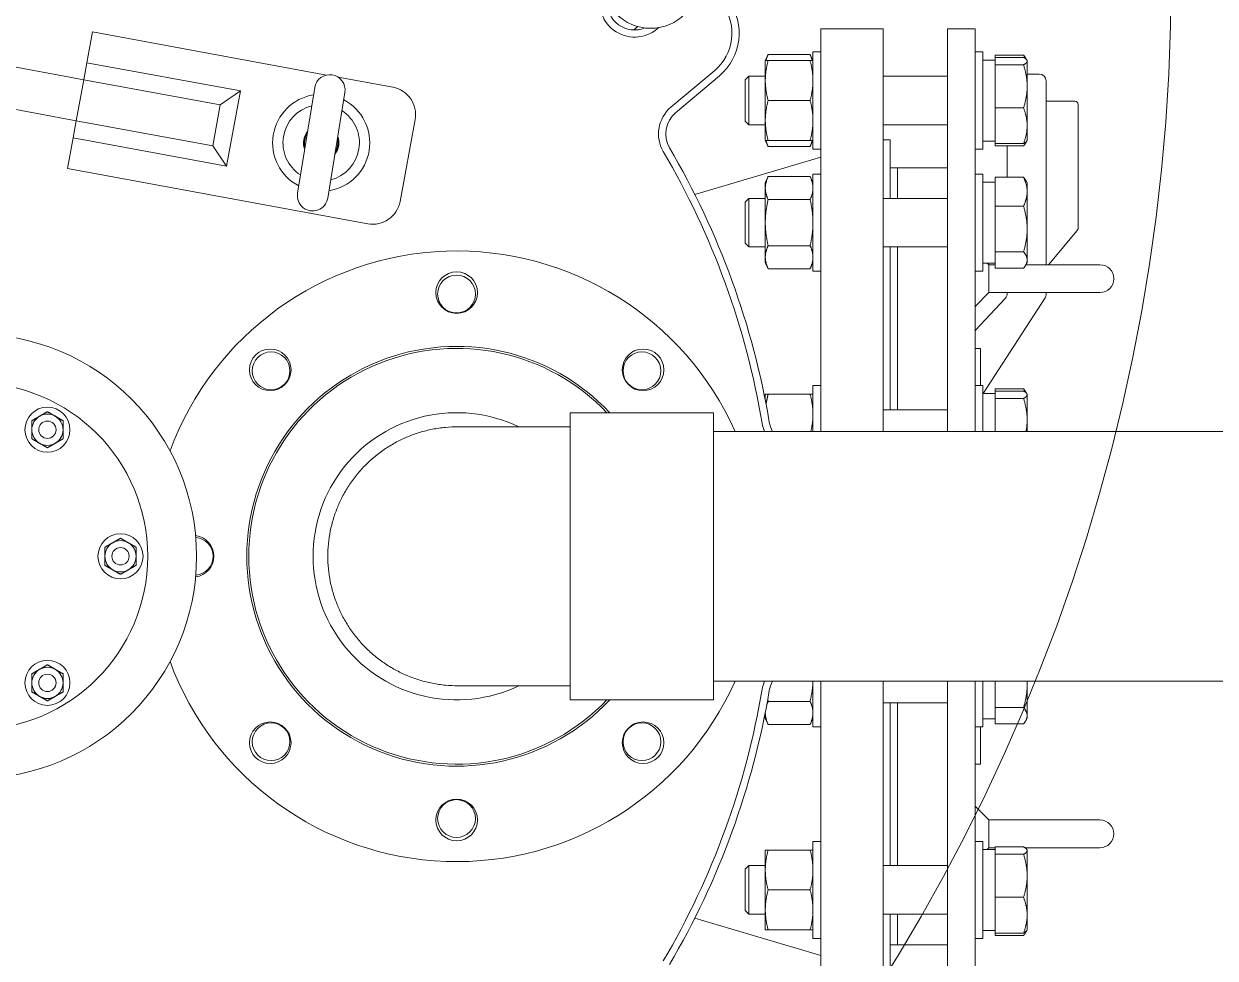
# Model space of a CAD drawing. Header units: inches. Extents: x 15 to 402, y 6 to 258.
# Drawn here: x 83.77 to 105.23, y 194.72 to 211.55 of the extents above; entities that cross this region are included whole.
import ezdxf

# ---------------------------------------------------------------- set-up
doc = ezdxf.new("R2010")
doc.units = ezdxf.units.IN
doc.header["$LTSCALE"] = 12
doc.header["$MEASUREMENT"] = 0
doc.layers.add('Visible', color=7, linetype='Continuous', lineweight=18)

msp = doc.modelspace()

# ---------------------------------------------------------------- linework, layer by layer
at = {"layer": 'Visible'}
for p, q in [((72.56562, 212.80318), (84.85012, 210.54152)), ((84.71433, 209.80392), (72.62746, 212.02919)), ((94.76197, 211.44015), (94.83247, 211.4993)), ((95.17884, 211.4574), (95.20716, 211.48116)), ((98.12721, 204.20751), (98.12721, 211.45751)), ((98.12721, 211.45751), (99.25221, 211.45751)), ((99.25221, 204.20751), (99.25221, 211.45751)), ((100.40721, 211.45751), (100.40721, 204.20751)), ((100.90721, 211.45751), (100.40721, 211.45751)), ((100.90721, 204.20751), (100.90721, 211.45751)), ((84.90671, 210.84886), (85.00855, 211.40206)), ((85.00855, 211.40206), (89.22047, 210.62662)), ((97.12759, 210.88688), (97.17946, 210.99811)), ((97.17946, 210.99811), (97.93472, 210.99811)), ((97.98659, 210.88688), (97.93472, 210.99811)), ((97.98659, 211.04288), (97.98659, 209.29288)), ((98.12721, 211.04288), (97.98659, 211.04288)), ((100.90721, 211.04288), (101.04784, 211.04288)), ((101.04784, 209.29288), (101.04784, 211.04288)), ((101.26684, 210.94391), (101.26684, 210.98707)), ((101.26684, 210.98707), (101.78077, 210.98707)), ((84.90671, 210.84886), (84.85012, 210.54152)), ((87.67272, 210.33962), (84.90671, 210.84886)), ((97.12759, 210.88688), (97.12759, 210.52738)), ((97.17946, 210.88688), (97.93472, 210.88688)), ((101.26684, 210.89738), (101.04784, 210.89738)), ((101.26684, 210.89738), (101.26684, 210.94391)), ((101.26684, 210.94391), (101.78077, 210.94391)), ((101.26684, 210.89738), (101.26684, 210.8573)), ((101.26684, 210.81073), (101.26684, 210.8573)), ((101.26684, 210.53939), (101.26684, 210.81073)), ((101.26684, 210.81073), (101.78077, 210.81073)), ((101.83952, 210.89607), (101.81613, 210.93657)), ((101.84496, 210.88663), (101.83952, 210.89607)), ((101.84496, 210.87732), (101.84496, 210.88663)), ((101.84496, 210.42272), (101.84496, 210.87732)), ((89.43403, 210.5873), (90.41765, 210.40621)), ((96.21603, 210.709), (95.4286, 210.04826)), ((95.51216, 209.94868), (96.29959, 210.60941)), ((96.76684, 210.53923), (96.83299, 210.60538)), ((96.83299, 210.60538), (96.83299, 209.73038)), ((97.12759, 210.60538), (96.83299, 210.60538)), ((100.40721, 210.60538), (99.25221, 210.60538)), ((102.06206, 210.64501), (101.84496, 210.64501)), ((84.85012, 210.54152), (84.71433, 209.80392)), ((87.3088, 210.08887), (84.85012, 210.54152)), ((87.67272, 210.33962), (87.3088, 210.08887)), ((87.42376, 208.98734), (87.67272, 210.33962)), ((89.00935, 210.40195), (88.7006, 208.49769)), ((96.76684, 209.79653), (96.76684, 210.53923)), ((97.12759, 210.52738), (97.12759, 209.80838)), ((101.26684, 210.53939), (101.26684, 210.30605)), ((101.84496, 209.71328), (101.84496, 210.42272)), ((102.18706, 207.20751), (102.18706, 210.52001)), ((89.24468, 208.40947), (89.55343, 210.31374)), ((97.17946, 210.16788), (97.93472, 210.16788)), ((101.26684, 210.03471), (101.26684, 210.30605)), ((102.70206, 210.15751), (102.20706, 210.15751)), ((87.173, 209.35126), (87.3088, 210.08887)), ((101.26684, 209.80993), (101.26684, 210.03471)), ((101.26684, 210.03471), (101.78077, 210.03471)), ((102.76206, 207.86461), (102.76206, 210.09751)), ((84.65774, 209.49659), (84.71433, 209.80392)), ((84.71433, 209.80392), (87.173, 209.35126)), ((90.81885, 209.82394), (90.54726, 208.34874)), ((96.76684, 209.79653), (96.83299, 209.73038)), ((97.12759, 209.73038), (96.83299, 209.73038)), ((97.12759, 209.80838), (97.12759, 209.44888)), ((100.40721, 209.73038), (99.25221, 209.73038)), ((101.26684, 209.80993), (101.26684, 209.61664)), ((101.84496, 209.44913), (101.84496, 209.71328)), ((84.55589, 208.94338), (84.65774, 209.49659)), ((84.65774, 209.49659), (87.42376, 208.98734)), ((101.26684, 209.39186), (101.26684, 209.61664)), ((87.42376, 208.98734), (87.173, 209.35126)), ((97.12759, 209.44888), (97.17946, 209.33765)), ((97.17946, 209.44888), (97.93472, 209.44888)), ((97.17946, 209.33765), (97.93472, 209.33765)), ((97.98659, 209.44888), (97.93472, 209.33765)), ((98.12721, 209.29288), (97.98659, 209.29288)), ((99.25221, 209.45751), (99.37721, 209.45751)), ((99.37721, 208.40542), (99.37721, 209.45751)), ((100.90721, 209.29288), (101.04784, 209.29288)), ((101.26684, 209.43838), (101.04784, 209.43838)), ((101.26684, 209.39186), (101.78077, 209.39186)), ((101.26684, 209.3487), (101.26684, 209.39186)), ((101.26684, 209.3487), (101.78077, 209.3487)), ((101.48706, 209.3487), (101.48706, 208.78711)), ((101.83952, 209.4397), (101.81613, 209.3992)), ((101.84496, 209.44913), (101.83952, 209.4397)), ((95.85791, 208.47497), (98.12721, 209.14751)), ((89.96499, 207.94753), (84.55589, 208.94338)), ((97.98659, 208.84292), (97.98659, 207.09292)), ((98.12721, 208.84292), (97.98659, 208.84292)), ((99.37721, 208.95751), (99.50721, 208.95751)), ((99.50721, 208.40542), (99.50721, 208.95751)), ((99.50721, 208.40542), (99.50721, 208.95751)), ((99.50721, 208.95751), (100.40721, 208.95751)), ((100.90721, 208.84292), (101.04784, 208.84292)), ((101.04784, 207.09292), (101.04784, 208.84292)), ((97.12759, 208.68692), (97.17946, 208.79815)), ((97.12759, 208.68692), (97.12759, 208.59059)), ((97.17946, 208.79815), (97.93472, 208.79815)), ((97.98659, 208.68692), (97.93472, 208.79815)), ((101.26684, 208.69742), (101.04784, 208.69742)), ((101.26684, 208.60356), (101.26684, 208.78711)), ((101.26684, 208.78711), (101.78077, 208.78711)), ((101.84496, 208.68667), (101.81613, 208.73661)), ((101.84496, 208.52464), (101.84496, 208.68667)), ((96.76684, 208.33927), (96.83299, 208.40542)), ((96.83299, 208.40542), (96.83299, 207.53042)), ((97.12759, 208.40542), (96.83299, 208.40542)), ((97.12759, 208.59059), (97.12759, 207.96792)), ((100.40721, 208.40542), (99.25221, 208.40542)), ((101.26684, 208.60356), (101.26684, 208.44573)), ((101.26684, 208.26218), (101.26684, 208.44573)), ((101.84496, 207.85259), (101.84496, 208.52464)), ((96.76684, 207.59657), (96.76684, 208.33927)), ((97.17946, 208.38304), (97.93472, 208.38304)), ((101.26684, 207.97574), (101.26684, 208.26218)), ((101.26684, 208.26218), (101.78077, 208.26218)), ((101.26684, 207.97574), (101.26684, 207.72943)), ((97.12759, 207.96792), (97.12759, 207.34525)), ((101.84496, 207.29586), (101.84496, 207.85259)), ((102.22901, 207.20751), (102.74802, 207.82604)), ((96.76684, 207.59657), (96.83299, 207.53042)), ((97.17946, 207.55281), (97.93472, 207.55281)), ((101.26684, 207.44299), (101.26684, 207.72943)), ((97.12759, 207.53042), (96.83299, 207.53042)), ((97.12759, 207.34525), (97.12759, 207.24892)), ((100.40721, 207.53042), (99.25221, 207.53042)), ((99.37721, 204.59498), (99.37721, 207.53042)), ((99.50721, 204.59498), (99.50721, 207.53042)), ((99.50721, 204.59498), (99.50721, 207.53042)), ((101.26684, 207.3401), (101.26684, 207.44299)), ((101.26684, 207.44299), (101.78077, 207.44299)), ((101.26684, 207.3401), (101.26684, 207.25162)), ((97.12759, 207.24892), (97.17946, 207.13769)), ((97.17946, 207.13769), (97.93472, 207.13769)), ((97.98659, 207.24892), (97.93472, 207.13769)), ((101.26684, 207.23842), (101.04784, 207.23842)), ((101.15721, 207.20751), (101.12631, 207.23842)), ((101.26684, 207.20751), (101.15721, 207.20751)), ((101.15721, 207.20751), (101.15721, 206.95751)), ((101.26684, 207.14873), (101.26684, 207.25162)), ((101.26684, 207.14873), (101.78077, 207.14873)), ((101.84496, 207.24917), (101.81613, 207.19923)), ((102.40721, 207.20751), (101.82091, 207.20751)), ((101.84496, 207.24917), (101.84496, 207.29586)), ((103.15721, 207.20751), (102.40721, 207.20751)), ((98.12721, 207.09292), (97.98659, 207.09292)), ((100.90721, 207.09292), (101.04784, 207.09292)), ((101.15721, 206.95751), (101.15721, 206.70751)), ((101.15721, 206.70751), (100.90721, 206.45751)), ((102.40721, 206.70751), (101.15721, 206.70751)), ((101.48706, 206.70751), (101.48706, 206.69426)), ((102.18706, 206.68186), (102.18706, 206.70751)), ((102.40721, 206.70751), (103.15721, 206.70751)), ((101.45347, 206.609), (100.90721, 206.02336)), ((101.05182, 204.88698), (102.16707, 206.61406)), ((100.90721, 205.70201), (101.00221, 205.70201)), ((101.00221, 205.03248), (101.00221, 205.70201)), ((97.98659, 205.03248), (97.98659, 204.20751)), ((98.12721, 205.03248), (97.98659, 205.03248)), ((100.90721, 205.03248), (101.04784, 205.03248)), ((101.04784, 204.20751), (101.04784, 205.03248)), ((101.26684, 204.9335), (101.26684, 204.97666)), ((101.26684, 204.97666), (101.78077, 204.97666)), ((97.12759, 204.87648), (97.12759, 204.76864)), ((97.17946, 204.87648), (97.93472, 204.87648)), ((101.26684, 204.88698), (101.04784, 204.88698)), ((101.26684, 204.88698), (101.26684, 204.9335)), ((101.26684, 204.9335), (101.78077, 204.9335)), ((101.26684, 204.88698), (101.26684, 204.84689)), ((101.26684, 204.80032), (101.26684, 204.84689)), ((101.26684, 204.52898), (101.26684, 204.80032)), ((101.26684, 204.80032), (101.78077, 204.80032)), ((101.83952, 204.88566), (101.81613, 204.92616)), ((101.84496, 204.87623), (101.83952, 204.88566)), ((101.84496, 204.86691), (101.84496, 204.87623)), ((101.84496, 204.41231), (101.84496, 204.86691)), ((93.61021, 204.54451), (93.61021, 199.37051)), ((96.19721, 204.54451), (93.61021, 204.54451)), ((96.19721, 204.54451), (96.19721, 199.37051)), ((100.40721, 204.59498), (99.25221, 204.59498)), ((101.26684, 204.52898), (101.26684, 204.29564)), ((101.84496, 204.20751), (101.84496, 204.41231)), ((93.61021, 204.29051), (91.59119, 204.29051)), ((96.19721, 204.20751), (125.06721, 204.20751)), ((101.26684, 204.20751), (101.26684, 204.29564)), ((91.59119, 199.62451), (93.61021, 199.62451)), ((96.19721, 199.70751), (125.06721, 199.70751)), ((97.98659, 199.70751), (97.98659, 198.88255)), ((98.12721, 192.45751), (98.12721, 199.70751)), ((99.25221, 192.45751), (99.25221, 199.70751)), ((100.40721, 199.70751), (100.40721, 192.45751)), ((100.90721, 192.45751), (100.90721, 199.70751)), ((101.04784, 198.88255), (101.04784, 199.70751)), ((101.26684, 199.70751), (101.26684, 199.51906)), ((101.84496, 199.64222), (101.84496, 199.70751)), ((101.84496, 199.08549), (101.84496, 199.64222)), ((101.26684, 199.23262), (101.26684, 199.51906)), ((96.19721, 199.37051), (93.61021, 199.37051)), ((97.17946, 199.34244), (97.93472, 199.34244)), ((100.40721, 199.32005), (99.25221, 199.32005)), ((99.37721, 196.38461), (99.37721, 199.32005)), ((99.50721, 196.38461), (99.50721, 199.32005)), ((99.50721, 196.38461), (99.50721, 199.32005)), ((101.26684, 199.12973), (101.26684, 199.23262)), ((101.26684, 199.23262), (101.78077, 199.23262)), ((97.12759, 199.14639), (97.12759, 199.13488)), ((97.12759, 199.13488), (97.12759, 199.03855)), ((97.12759, 199.03855), (97.17946, 198.92732)), ((97.98659, 199.03855), (97.93472, 198.92732)), ((101.26684, 199.02805), (101.04784, 199.02805)), ((101.26684, 199.12973), (101.26684, 199.04126)), ((101.26684, 198.93837), (101.26684, 199.04126)), ((101.84496, 199.0388), (101.81613, 198.98886)), ((101.84496, 199.0388), (101.84496, 199.08549)), ((97.17946, 198.92732), (97.93472, 198.92732)), ((98.12721, 198.88255), (97.98659, 198.88255)), ((100.90721, 198.88255), (101.04784, 198.88255)), ((101.00221, 198.21301), (101.00221, 198.88255)), ((101.26684, 198.93837), (101.78077, 198.93837)), ((100.90721, 198.21301), (101.00221, 198.21301)), ((101.15721, 197.20751), (100.90721, 197.45751)), ((102.40721, 197.20751), (101.15721, 197.20751)), ((101.15721, 197.20751), (101.15721, 196.95751)), ((103.15721, 197.20751), (102.40721, 197.20751)), ((97.98659, 196.82211), (97.98659, 195.07211)), ((98.12721, 196.82211), (97.98659, 196.82211)), ((100.90721, 196.82211), (101.04784, 196.82211)), ((101.04784, 195.07211), (101.04784, 196.82211)), ((101.15721, 196.95751), (101.15721, 196.70751)), ((97.12759, 196.66611), (97.12759, 196.30661)), ((97.17946, 196.66611), (97.93472, 196.66611)), ((101.26684, 196.67661), (101.04784, 196.67661)), ((101.15721, 196.70751), (101.12631, 196.67661)), ((101.26684, 196.70751), (101.15721, 196.70751)), ((101.26684, 196.67661), (101.26684, 196.72313)), ((101.26684, 196.72313), (101.78077, 196.72313)), ((101.26684, 196.67661), (101.26684, 196.63652)), ((101.26684, 196.58995), (101.26684, 196.63652)), ((102.40721, 196.70751), (101.80624, 196.70751)), ((101.83952, 196.67529), (101.82091, 196.70751)), ((101.84496, 196.66586), (101.83952, 196.67529)), ((101.84496, 196.65654), (101.84496, 196.66586)), ((101.84496, 196.20194), (101.84496, 196.65654)), ((102.40721, 196.70751), (103.15721, 196.70751)), ((96.76684, 196.31846), (96.83299, 196.38461)), ((96.83299, 196.38461), (96.83299, 195.50961)), ((97.12759, 196.38461), (96.83299, 196.38461)), ((100.40721, 196.38461), (99.25221, 196.38461)), ((101.26684, 196.31861), (101.26684, 196.58995)), ((101.26684, 196.58995), (101.78077, 196.58995)), ((96.76684, 195.57576), (96.76684, 196.31846)), ((97.12759, 196.30661), (97.12759, 195.58761)), ((101.26684, 196.31861), (101.26684, 196.08527)), ((101.84496, 195.49251), (101.84496, 196.20194)), ((101.26684, 195.81393), (101.26684, 196.08527)), ((97.17946, 195.94711), (97.93472, 195.94711)), ((101.26684, 195.58915), (101.26684, 195.81393)), ((101.26684, 195.81393), (101.78077, 195.81393)), ((96.76684, 195.57576), (96.83299, 195.50961)), ((97.12759, 195.58761), (97.12759, 195.22811)), ((101.26684, 195.58915), (101.26684, 195.39586)), ((95.85791, 195.44005), (98.12721, 194.76751)), ((97.12759, 195.50961), (96.83299, 195.50961)), ((100.40721, 195.50961), (99.25221, 195.50961)), ((99.37721, 194.45751), (99.37721, 195.50961)), ((99.50721, 194.95751), (99.50721, 195.50961)), ((99.50721, 194.95751), (99.50721, 195.50961)), ((101.26684, 195.17108), (101.26684, 195.39586)), ((101.84496, 195.22836), (101.84496, 195.49251)), ((97.17946, 195.22811), (97.93472, 195.22811)), ((101.26684, 195.21761), (101.04784, 195.21761)), ((101.26684, 195.12792), (101.26684, 195.17108)), ((101.26684, 195.17108), (101.78077, 195.17108)), ((101.26684, 195.12792), (101.78077, 195.12792)), ((101.83952, 195.21892), (101.81613, 195.17842)), ((101.84496, 195.22836), (101.83952, 195.21892)), ((98.12721, 195.07211), (97.98659, 195.07211)), ((99.37721, 194.95751), (99.50721, 194.95751)), ((99.50721, 194.95751), (100.40721, 194.95751)), ((100.90721, 195.07211), (101.04784, 195.07211))]:
    msp.add_line(p, q, dxfattribs=at)
for centre, radius in [((70.44059, 212.39518), 34), ((95.06115, 212.34389), 0.875), ((91.56721, 206.70751), 0.375), ((91.56471, 206.68191), 0.34045), ((82.87862, 201.95751), 4.00373), ((88.20846, 205.31627), 0.375), ((88.22401, 205.29821), 0.34045), ((94.92597, 205.31627), 0.375), ((94.90541, 205.29821), 0.34045), ((82.87721, 201.95751), 3.125), ((84.19487, 204.23733), 0.406), ((84.19487, 204.23733), 0.15625), ((85.51112, 201.95751), 0.406), ((85.51112, 201.95751), 0.15625), ((84.19487, 199.6777), 0.406), ((84.19487, 199.6777), 0.15625), ((88.20846, 198.59876), 0.375), ((94.92597, 198.59876), 0.375), ((88.22401, 198.61681), 0.34045), ((94.90541, 198.61681), 0.34045), ((91.56721, 197.20751), 0.375), ((91.56471, 197.23311), 0.34045)]:
    msp.add_circle(centre, radius, dxfattribs=at)
for centre, radius, start, end in [((94.77388, 211.94), 0.63, 155.944053, 310), ((94.77388, 211.94), 0.5, 177.582899, 291.572229), ((95.65681, 211.37546), 0.87, 310, 36.388426), ((95.65681, 211.37546), 1, 310, 36.388426), ((89.28139, 210.35785), 0.27559, 350.790495, 170.790495), ((102.06206, 210.52001), 0.125, 0, 90), ((90.32711, 209.91448), 0.5, 349.568292, 79.568292), ((89.12701, 209.40571), 0.875, 99.148932, 242.432058), ((89.12701, 209.40571), 0.875, 279.148932, 62.432058), ((102.20706, 210.17751), 0.02, 180, 270), ((102.70206, 210.09751), 0.06, 0, 90), ((89.12701, 209.40571), 0.68898, 104.368674, 237.212317), ((89.12701, 209.40571), 0.68898, 284.368674, 57.212317), ((95.83356, 209.56566), 0.63, 130, 210.422046), ((95.83356, 209.56566), 0.5, 130, 210.422046), ((89.12701, 209.40571), 0.31947, 140.407202, 201.173789), ((89.12701, 209.40571), 0.3125, 142.661667, 198.919324), ((89.12701, 209.40571), 0.3, 147.517857, 194.063133), ((89.12701, 209.40571), 0.31947, 320.407202, 21.173789), ((89.12701, 209.40571), 0.3125, 322.661667, 18.919324), ((89.12701, 209.40571), 0.3, 327.517857, 14.063133), ((82.87721, 201.95751), 14.525, 9.577954, 30.422046), ((82.87721, 201.95751), 14.395, 9.577954, 30.422046), ((88.97264, 208.45358), 0.27559, 170.790495, 350.790495), ((90.05552, 208.43927), 0.5, 259.568292, 349.568292), ((102.70206, 207.86461), 0.06, 320, 0), ((91.56721, 201.95751), 5.5, 24.14774, 159.827448), ((103.15721, 206.95751), 0.25, 270, 90), ((101.36206, 206.69426), 0.125, 316.993248, 0), ((102.06206, 206.68186), 0.125, 327.148055, 0), ((91.56721, 201.95751), 3.78125, 43.169997, 316.830003), ((91.56721, 201.95751), 3.7445, 43.699806, 316.300194), ((91.56721, 201.95751), 2.587, 64.397912, 295.602088), ((84.19487, 204.23733), 0.2815, 120, 180), ((84.19487, 204.23733), 0.2815, 60, 120), ((84.19487, 204.23733), 0.2815, 0, 60), ((97.69277, 204.45751), 0.63, 189.577954, 203.379868), ((97.69277, 204.45751), 0.5, 189.577954, 210), ((84.19487, 204.23733), 0.2815, 180, 240), ((84.19487, 204.23733), 0.2815, 300, 0), ((84.19487, 204.23733), 0.2815, 240, 300), ((85.51112, 201.95751), 0.2815, 120, 180), ((85.51112, 201.95751), 0.2815, 60, 120), ((85.51112, 201.95751), 0.2815, 0, 60), ((86.81721, 201.95751), 0.375, 277.32631, 82.67369), ((86.84031, 201.95751), 0.34045, 274.654798, 85.345202), ((85.51112, 201.95751), 0.2815, 180, 240), ((85.51112, 201.95751), 0.2815, 300, 0), ((85.51112, 201.95751), 0.2815, 240, 300), ((91.56721, 201.95751), 5.5, 200.172552, 335.85226), ((84.19487, 199.6777), 0.2815, 120, 180), ((84.19487, 199.6777), 0.2815, 60, 120), ((84.19487, 199.6777), 0.2815, 0, 60), ((84.19487, 199.6777), 0.2815, 180, 240), ((84.19487, 199.6777), 0.2815, 300, 0), ((97.69277, 199.45751), 0.63, 156.620132, 170.422046), ((97.69277, 199.45751), 0.5, 150, 170.422046), ((84.19487, 199.6777), 0.2815, 240, 300), ((82.87721, 201.95751), 14.395, 329.577954, 350.422046), ((82.87721, 201.95751), 14.525, 329.577954, 350.422046), ((103.15721, 196.95751), 0.25, 270, 90)]:
    msp.add_arc(centre, radius, start, end, dxfattribs=at)
for points, weights in [([(97.17946, 210.99811), (97.15211, 210.93946), (97.13942, 210.88688)], [1, 1.01965956375, 1.01895290532]), ([(97.97476, 210.88688), (97.96207, 210.93946), (97.93472, 210.99811)], [1.01895290532, 1.01965956375, 1]), ([(101.80486, 210.92923), (101.79431, 210.95741), (101.78077, 210.98707)], [1.02041412802, 1.01682794065, 1.01001874936]), ([(101.78077, 210.98707), (101.80211, 210.96085), (101.81613, 210.93657)], [1.01001874936, 1.02079631483, 1.02349946463]), ([(97.12759, 210.88688), (97.12759, 210.88688), (97.17946, 210.88688)], [1, 1.0379548493, 1]), ([(97.17946, 210.88688), (97.12759, 210.69423), (97.12759, 210.52738)], [1, 1.0379548493, 1]), ([(97.98659, 210.52738), (97.98659, 210.69423), (97.93472, 210.88688)], [1, 1.0379548493, 1]), ([(97.93472, 210.88688), (97.98659, 210.88688), (97.98659, 210.88688)], [1, 1.0379548493, 1]), ([(101.84496, 210.87732), (101.84496, 210.90822), (101.78077, 210.94391)], [1, 1.04314139574, 1.01001874936]), ([(101.78077, 210.81073), (101.84496, 210.84642), (101.84496, 210.87732)], [1.01001874936, 1.04314139574, 1]), ([(101.84496, 210.42272), (101.84496, 210.6028), (101.78077, 210.81073)], [1, 1.04314139574, 1.01001874936]), ([(97.12759, 210.52738), (97.12759, 210.36054), (97.17946, 210.16788)], [1, 1.0379548493, 1]), ([(97.93472, 210.16788), (97.98659, 210.36054), (97.98659, 210.52738)], [1, 1.0379548493, 1]), ([(101.78077, 210.03471), (101.84496, 210.24264), (101.84496, 210.42272)], [1.01001874936, 1.04314139574, 1]), ([(97.17946, 210.16788), (97.12759, 209.97523), (97.12759, 209.80838)], [1, 1.0379548493, 1]), ([(97.98659, 209.80838), (97.98659, 209.97523), (97.93472, 210.16788)], [1, 1.0379548493, 1]), ([(101.84496, 209.71328), (101.84496, 209.86246), (101.78077, 210.03471)], [1, 1.04314139574, 1.01001874936]), ([(97.12759, 209.80838), (97.12759, 209.64154), (97.17946, 209.44888)], [1, 1.0379548493, 1]), ([(97.93472, 209.44888), (97.98659, 209.64154), (97.98659, 209.80838)], [1, 1.0379548493, 1]), ([(101.78077, 209.39186), (101.84496, 209.56411), (101.84496, 209.71328)], [1.01001874936, 1.04314139574, 1]), ([(97.17946, 209.44888), (97.12759, 209.44888), (97.12759, 209.44888)], [1, 1.0379548493, 1]), ([(97.13942, 209.44888), (97.15211, 209.3963), (97.17946, 209.33765)], [1.01895290532, 1.01965956375, 1]), ([(97.98659, 209.44888), (97.98659, 209.44888), (97.93472, 209.44888)], [1, 1.0379548493, 1]), ([(97.93472, 209.33765), (97.96207, 209.3963), (97.97476, 209.44888)], [1, 1.01965956375, 1.01895290532]), ([(101.83952, 209.4397), (101.82661, 209.41734), (101.78077, 209.39186)], [1.01871564071, 1.03345080387, 1.01001874936]), ([(101.78077, 209.3487), (101.81462, 209.39027), (101.83033, 209.42754)], [1.01001874936, 1.02721658286, 1.02385469408]), ([(97.17946, 208.79815), (97.12759, 208.68692), (97.12759, 208.59059)], [1, 1.0379548493, 1]), ([(97.98659, 208.59059), (97.98659, 208.68692), (97.93472, 208.79815)], [1, 1.0379548493, 1]), ([(101.84496, 208.52464), (101.84496, 208.64645), (101.78077, 208.78711)], [1, 1.04314139574, 1.01001874936]), ([(101.78077, 208.78711), (101.80211, 208.76089), (101.81613, 208.73661)], [1.01001874936, 1.02079631483, 1.02349946463]), ([(97.12759, 208.59059), (97.12759, 208.49427), (97.17946, 208.38304)], [1, 1.0379548493, 1]), ([(97.93472, 208.38304), (97.98659, 208.49427), (97.98659, 208.59059)], [1, 1.0379548493, 1]), ([(101.78077, 208.26218), (101.84496, 208.40283), (101.84496, 208.52464)], [1.01001874936, 1.04314139574, 1]), ([(97.17946, 208.38304), (97.12759, 208.16058), (97.12759, 207.96792)], [1, 1.0379548493, 1]), ([(97.98659, 207.96792), (97.98659, 208.16058), (97.93472, 208.38304)], [1, 1.0379548493, 1]), ([(101.84496, 207.85259), (101.84496, 208.04268), (101.78077, 208.26218)], [1, 1.04314139574, 1.01001874936]), ([(97.12759, 207.96792), (97.12759, 207.77527), (97.17946, 207.55281)], [1, 1.0379548493, 1]), ([(97.93472, 207.55281), (97.98659, 207.77527), (97.98659, 207.96792)], [1, 1.0379548493, 1]), ([(101.78077, 207.44299), (101.84496, 207.66249), (101.84496, 207.85259)], [1.01001874936, 1.04314139574, 1]), ([(97.17946, 207.55281), (97.12759, 207.44158), (97.12759, 207.34525)], [1, 1.0379548493, 1]), ([(97.98659, 207.34525), (97.98659, 207.44158), (97.93472, 207.55281)], [1, 1.0379548493, 1]), ([(97.12759, 207.34525), (97.12759, 207.24892), (97.17946, 207.13769)], [1, 1.0379548493, 1]), ([(97.93472, 207.13769), (97.98659, 207.24892), (97.98659, 207.34525)], [1, 1.0379548493, 1]), ([(101.84496, 207.29586), (101.84496, 207.36415), (101.78077, 207.44299)], [1, 1.04314139574, 1.01001874936]), ([(101.78077, 207.14873), (101.84496, 207.22758), (101.84496, 207.29586)], [1.01001874936, 1.04314139574, 1]), ([(101.78077, 204.97666), (101.80211, 204.95044), (101.81613, 204.92616)], [1.01001874936, 1.02079631483, 1.02349946463]), ([(101.80486, 204.91883), (101.79431, 204.947), (101.78077, 204.97666)], [1.02041412802, 1.01682794065, 1.01001874936]), ([(97.12759, 204.87648), (97.12759, 204.87648), (97.17946, 204.87648)], [1, 1.0379548493, 1]), ([(97.17946, 204.87648), (97.15414, 204.78243), (97.14141, 204.69763)], [1, 1.01817464444, 1.01894346556]), ([(97.98659, 204.51698), (97.98659, 204.68382), (97.93472, 204.87648)], [1, 1.0379548493, 1]), ([(97.93472, 204.87648), (97.98659, 204.87648), (97.98659, 204.87648)], [1, 1.0379548493, 1]), ([(101.84496, 204.86691), (101.84496, 204.89781), (101.78077, 204.9335)], [1, 1.04314139574, 1.01001874936]), ([(101.78077, 204.80032), (101.84496, 204.83601), (101.84496, 204.86691)], [1.01001874936, 1.04314139574, 1]), ([(101.84496, 204.41231), (101.84496, 204.59239), (101.78077, 204.80032)], [1, 1.04314139574, 1.01001874936]), ([(84.05412, 204.48111), (84.11944, 204.51883), (84.19487, 204.56237)], [1, 1.0379548493, 1]), ([(84.19487, 204.56237), (84.2703, 204.51883), (84.33562, 204.48111)], [1, 1.0379548493, 1]), ([(83.91337, 204.39985), (83.9888, 204.4434), (84.05412, 204.48111)], [1, 1.0379548493, 1]), ([(83.91337, 204.23733), (83.91337, 204.31275), (83.91337, 204.39985)], [1, 1.0379548493, 1]), ([(84.33562, 204.48111), (84.40094, 204.4434), (84.47637, 204.39985)], [1, 1.0379548493, 1]), ([(84.47637, 204.39985), (84.47637, 204.31275), (84.47637, 204.23733)], [1, 1.0379548493, 1]), ([(97.94747, 204.20751), (97.98659, 204.37077), (97.98659, 204.51698)], [1.00846292819, 1.03310321894, 1]), ([(101.82612, 204.20751), (101.84496, 204.31218), (101.84496, 204.41231)], [1.02437355843, 1.02353651934, 1]), ([(83.91337, 204.0748), (83.91337, 204.1619), (83.91337, 204.23733)], [1, 1.0379548493, 1]), ([(84.47637, 204.23733), (84.47637, 204.1619), (84.47637, 204.0748)], [1, 1.0379548493, 1]), ([(84.05412, 203.99354), (83.9888, 204.03125), (83.91337, 204.0748)], [1, 1.0379548493, 1]), ([(84.19487, 203.91228), (84.11944, 203.95583), (84.05412, 203.99354)], [1, 1.0379548493, 1]), ([(84.33562, 203.99354), (84.2703, 203.95583), (84.19487, 203.91228)], [1, 1.0379548493, 1]), ([(84.47637, 204.0748), (84.40094, 204.03125), (84.33562, 203.99354)], [1, 1.0379548493, 1]), ([(85.22962, 202.12004), (85.30505, 202.16359), (85.37037, 202.2013)], [1, 1.0379548493, 1]), ([(85.37037, 202.2013), (85.43569, 202.23901), (85.51112, 202.28256)], [1, 1.0379548493, 1]), ([(85.51112, 202.28256), (85.58655, 202.23901), (85.65187, 202.2013)], [1, 1.0379548493, 1]), ([(85.65187, 202.2013), (85.71719, 202.16359), (85.79262, 202.12004)], [1, 1.0379548493, 1]), ([(85.22962, 201.95751), (85.22962, 202.03294), (85.22962, 202.12004)], [1, 1.0379548493, 1]), ([(85.79262, 202.12004), (85.79262, 202.03294), (85.79262, 201.95751)], [1, 1.0379548493, 1]), ([(85.22962, 201.79499), (85.22962, 201.88209), (85.22962, 201.95751)], [1, 1.0379548493, 1]), ([(85.37037, 201.71373), (85.30505, 201.75144), (85.22962, 201.79499)], [1, 1.0379548493, 1]), ([(85.79262, 201.79499), (85.71719, 201.75144), (85.65187, 201.71373)], [1, 1.0379548493, 1]), ([(85.79262, 201.95751), (85.79262, 201.88209), (85.79262, 201.79499)], [1, 1.0379548493, 1]), ([(85.51112, 201.63247), (85.43569, 201.67601), (85.37037, 201.71373)], [1, 1.0379548493, 1]), ([(85.65187, 201.71373), (85.58655, 201.67601), (85.51112, 201.63247)], [1, 1.0379548493, 1]), ([(83.91337, 199.84023), (83.9888, 199.88377), (84.05412, 199.92149)], [1, 1.0379548493, 1]), ([(83.91337, 199.6777), (83.91337, 199.75313), (83.91337, 199.84023)], [1, 1.0379548493, 1]), ([(84.05412, 199.92149), (84.11944, 199.9592), (84.19487, 200.00275)], [1, 1.0379548493, 1]), ([(84.19487, 200.00275), (84.2703, 199.9592), (84.33562, 199.92149)], [1, 1.0379548493, 1]), ([(84.33562, 199.92149), (84.40094, 199.88377), (84.47637, 199.84023)], [1, 1.0379548493, 1]), ([(84.47637, 199.84023), (84.47637, 199.75313), (84.47637, 199.6777)], [1, 1.0379548493, 1]), ([(83.91337, 199.51518), (83.91337, 199.60227), (83.91337, 199.6777)], [1, 1.0379548493, 1]), ([(84.47637, 199.6777), (84.47637, 199.60227), (84.47637, 199.51518)], [1, 1.0379548493, 1]), ([(97.93472, 199.34244), (97.98029, 199.53786), (97.98578, 199.70751)], [1, 1.03318924168, 1.00833447667]), ([(101.78077, 199.23262), (101.84496, 199.45212), (101.84496, 199.64222)], [1.01001874936, 1.04314139574, 1]), ([(101.84496, 199.64222), (101.84496, 199.6748), (101.84321, 199.70751)], [1, 1.00713863937, 1.01218912571]), ([(84.05412, 199.43392), (83.9888, 199.47163), (83.91337, 199.51518)], [1, 1.0379548493, 1]), ([(84.19487, 199.35265), (84.11944, 199.3962), (84.05412, 199.43392)], [1, 1.0379548493, 1]), ([(84.33562, 199.43392), (84.2703, 199.3962), (84.19487, 199.35265)], [1, 1.0379548493, 1]), ([(84.47637, 199.51518), (84.40094, 199.47163), (84.33562, 199.43392)], [1, 1.0379548493, 1]), ([(97.17946, 199.34244), (97.16349, 199.3082), (97.15261, 199.27633)], [1, 1.01138487784, 1.01593977502]), ([(97.17138, 199.37827), (97.17523, 199.36054), (97.17946, 199.34244)], [1.00550039554, 1.00298494816, 1]), ([(97.98659, 199.13488), (97.98659, 199.23121), (97.93472, 199.34244)], [1, 1.0379548493, 1]), ([(101.84496, 199.08549), (101.84496, 199.15378), (101.78077, 199.23262)], [1, 1.04314139574, 1.01001874936]), ([(97.12779, 199.14742), (97.12759, 199.14115), (97.12759, 199.13488)], [1.004470687, 1.00238524213, 1]), ([(97.12759, 199.13488), (97.12759, 199.03855), (97.17946, 198.92732)], [1, 1.0379548493, 1]), ([(97.93472, 198.92732), (97.98659, 199.03855), (97.98659, 199.13488)], [1, 1.0379548493, 1]), ([(101.78077, 198.93837), (101.84496, 199.01721), (101.84496, 199.08549)], [1.01001874936, 1.04314139574, 1]), ([(97.12759, 196.66611), (97.12759, 196.66611), (97.17946, 196.66611)], [1, 1.0379548493, 1]), ([(97.17946, 196.66611), (97.12759, 196.47345), (97.12759, 196.30661)], [1, 1.0379548493, 1]), ([(97.98659, 196.30661), (97.98659, 196.47345), (97.93472, 196.66611)], [1, 1.0379548493, 1]), ([(97.93472, 196.66611), (97.98659, 196.66611), (97.98659, 196.66611)], [1, 1.0379548493, 1]), ([(101.84496, 196.65654), (101.84496, 196.68745), (101.78077, 196.72313)], [1, 1.04314139574, 1.01001874936]), ([(101.78077, 196.58995), (101.84496, 196.62564), (101.84496, 196.65654)], [1.01001874936, 1.04314139574, 1]), ([(101.84496, 196.20194), (101.84496, 196.38202), (101.78077, 196.58995)], [1, 1.04314139574, 1.01001874936]), ([(97.12759, 196.30661), (97.12759, 196.13976), (97.17946, 195.94711)], [1, 1.0379548493, 1]), ([(97.93472, 195.94711), (97.98659, 196.13976), (97.98659, 196.30661)], [1, 1.0379548493, 1]), ([(101.78077, 195.81393), (101.84496, 196.02186), (101.84496, 196.20194)], [1.01001874936, 1.04314139574, 1]), ([(97.17946, 195.94711), (97.12759, 195.75445), (97.12759, 195.58761)], [1, 1.0379548493, 1]), ([(97.98659, 195.58761), (97.98659, 195.75445), (97.93472, 195.94711)], [1, 1.0379548493, 1]), ([(101.84496, 195.49251), (101.84496, 195.64168), (101.78077, 195.81393)], [1, 1.04314139574, 1.01001874936]), ([(97.12759, 195.58761), (97.12759, 195.42076), (97.17946, 195.22811)], [1, 1.0379548493, 1]), ([(97.93472, 195.22811), (97.98659, 195.42076), (97.98659, 195.58761)], [1, 1.0379548493, 1]), ([(101.78077, 195.17108), (101.84496, 195.34333), (101.84496, 195.49251)], [1.01001874936, 1.04314139574, 1]), ([(97.17946, 195.22811), (97.12759, 195.22811), (97.12759, 195.22811)], [1, 1.0379548493, 1]), ([(97.98659, 195.22811), (97.98659, 195.22811), (97.93472, 195.22811)], [1, 1.0379548493, 1]), ([(101.83952, 195.21892), (101.82661, 195.19656), (101.78077, 195.17108)], [1.01871564071, 1.03345080387, 1.01001874936]), ([(101.78077, 195.12792), (101.81462, 195.16949), (101.83033, 195.20677)], [1.01001874936, 1.02721658286, 1.02385469408])]:
    msp.add_rational_spline(points, weights, degree=2, dxfattribs=at)
msp.add_open_spline([(91.59119, 204.29051), (91.51851, 204.29051), (91.44245, 204.28713), (91.28784, 204.27234), (91.20928, 204.26094), (91.05378, 204.23018), (90.9768, 204.21082), (90.82823, 204.16559), (90.75664, 204.13972), (90.62275, 204.08439), (90.55425, 204.05241), (90.418, 203.98013), (90.35027, 203.93981), (90.21929, 203.85249), (90.15603, 203.80547), (90.03692, 203.7075), (89.98107, 203.65654), (89.87906, 203.55469), (89.82816, 203.49908), (89.73026, 203.38047), (89.68326, 203.31747), (89.59597, 203.18702), (89.55565, 203.11954), (89.48336, 202.9838), (89.45139, 202.91554), (89.39628, 202.78265), (89.3706, 202.71188), (89.32566, 202.56501), (89.30641, 202.4889), (89.27579, 202.33516), (89.26442, 202.25749), (89.24966, 202.10461), (89.24628, 202.0294), (89.24628, 201.88563), (89.24966, 201.81042), (89.26442, 201.65754), (89.27579, 201.57987), (89.30641, 201.42612), (89.32566, 201.35002), (89.3706, 201.20315), (89.39628, 201.13238), (89.45139, 200.99949), (89.48336, 200.93123), (89.55565, 200.79548), (89.59597, 200.72801), (89.68326, 200.59756), (89.73026, 200.53455), (89.82816, 200.41595), (89.87906, 200.36034), (89.98107, 200.25848), (90.03692, 200.20753), (90.15603, 200.10955), (90.21929, 200.06253), (90.35027, 199.97521), (90.418, 199.9349), (90.55425, 199.86261), (90.62275, 199.83064), (90.75664, 199.77531), (90.82823, 199.74943), (90.9768, 199.7042), (91.05378, 199.68485), (91.20928, 199.65409), (91.28784, 199.64268), (91.44245, 199.6279), (91.51851, 199.62451), (91.59119, 199.62451)], degree=3, knots=[-24.13207295, -24.13207295, -24.13207295, -24.13207295, -23.57821345, -23.57821345, -23.02435396, -23.02435396, -22.47049447, -22.47049447, -21.91663497, -21.91663497, -21.36661323, -21.36661323, -20.81659149, -20.81659149, -20.26656975, -20.26656975, -19.71654801, -19.71654801, -19.16808398, -19.16808398, -18.61961995, -18.61961995, -18.07115592, -18.07115592, -17.52269189, -17.52269189, -16.97493745, -16.97493745, -16.42718302, -16.42718302, -15.87942858, -15.87942858, -15.33167415, -15.33167415, -14.78391971, -14.78391971, -14.23616528, -14.23616528, -13.68841084, -13.68841084, -13.14065641, -13.14065641, -12.59219238, -12.59219238, -12.04372835, -12.04372835, -11.49526431, -11.49526431, -10.94680028, -10.94680028, -10.39677854, -10.39677854, -9.8467568, -9.8467568, -9.29673506, -9.29673506, -8.74671332, -8.74671332, -8.19285383, -8.19285383, -7.63899433, -7.63899433, -7.08513484, -7.08513484, -6.53127535, -6.53127535, -6.53127535, -6.53127535], dxfattribs=at)

doc.saveas('drawing.dxf')
